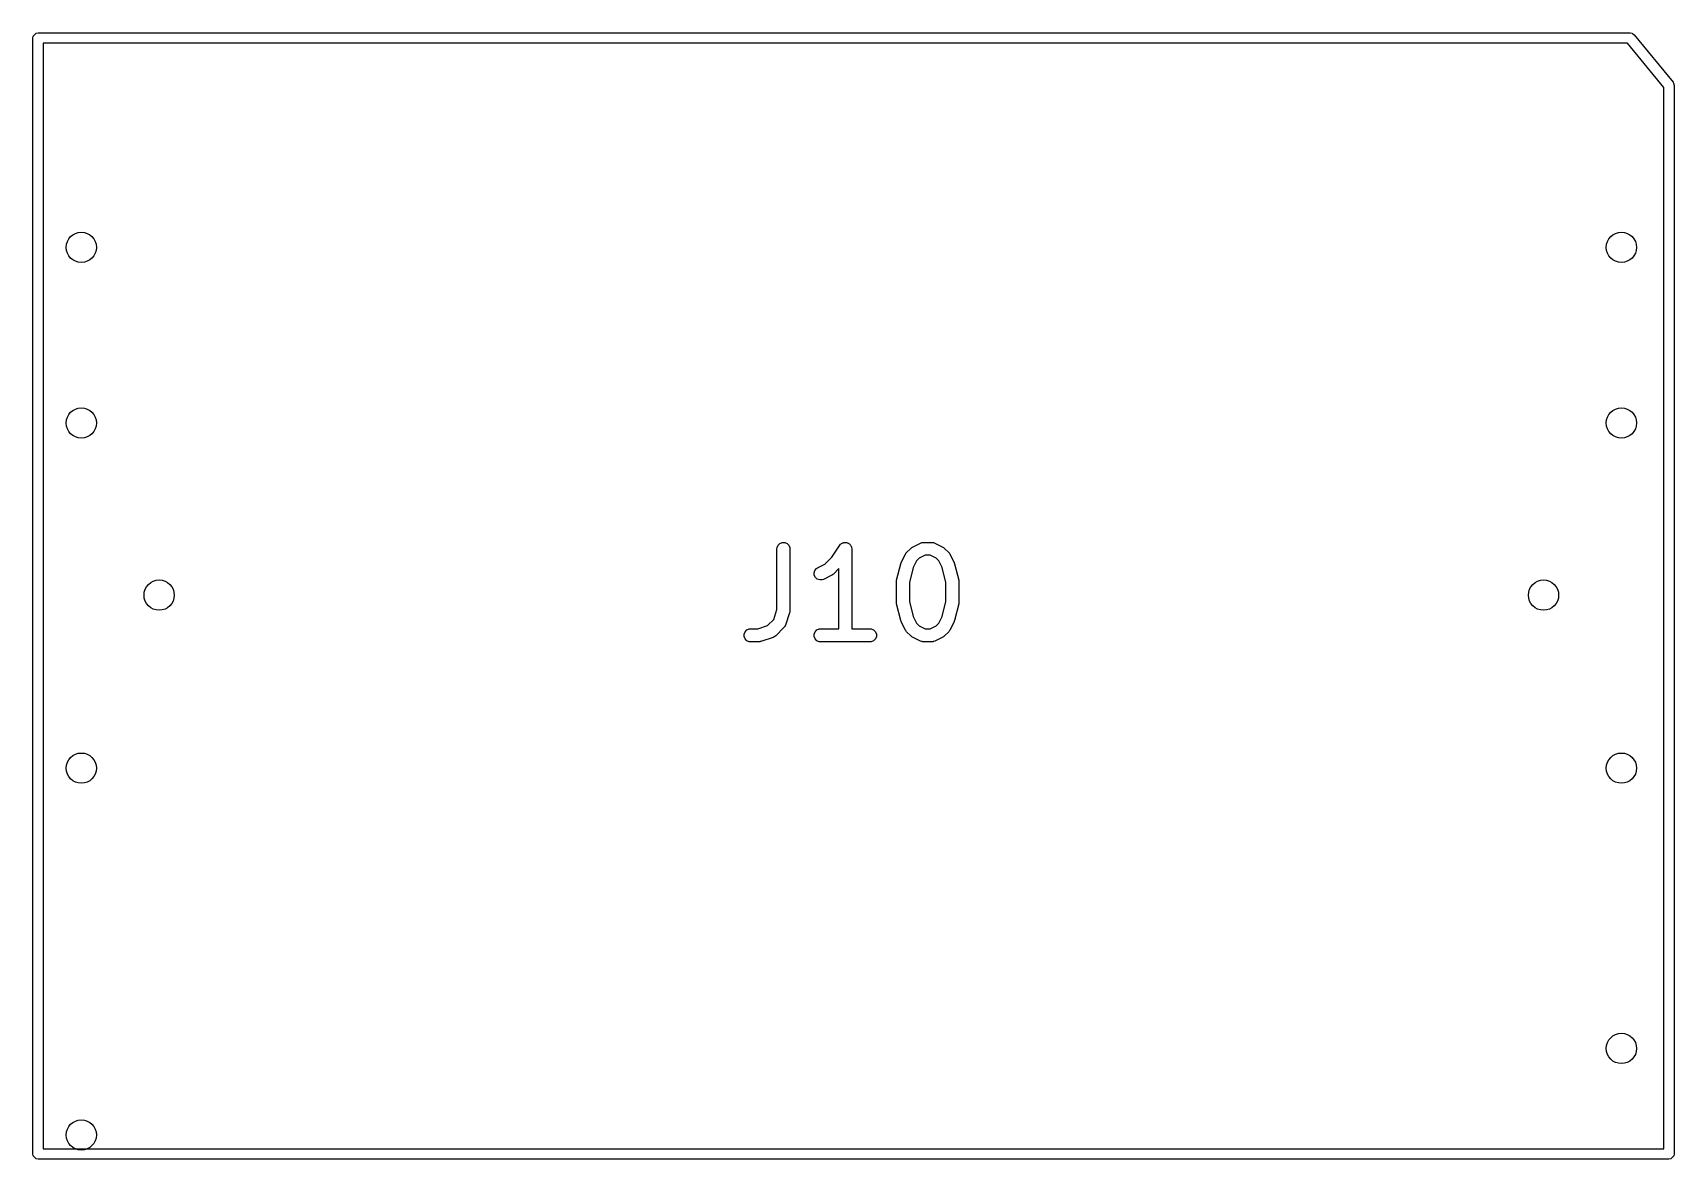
# Model space of a CAD drawing. Extents: x 2.42 to 5.08, y -5.33 to -2.65.
# Drawn here: x 4.316 to 5.063, y -4.257 to -3.744 of the extents above; entities that cross this region are included whole.
import ezdxf

# ---------------------------------------------------------------- set-up
doc = ezdxf.new("R2010")
doc.units = 0
doc.header["$MEASUREMENT"] = 0
doc.layers.add('BLACK', color=7, linetype='CONTINUOUS')

msp = doc.modelspace()

# ---------------------------------------------------------------- linework, layer by layer
at = {"layer": 'BLACK', "linetype": 'CONTINUOUS'}
for p, q in [((4.31576, -3.74646), (4.31594, -3.74555)), ((4.31576, -4.25433), (4.31576, -3.74646)), ((4.31594, -3.74555), (4.31722, -3.74427)), ((4.31722, -3.74427), (4.31812, -3.74409)), ((4.31812, -3.74409), (5.04253, -3.74409)), ((4.32048, -3.74882), (4.32048, -4.25197)), ((5.04141, -3.74882), (4.32048, -3.74882)), ((5.05789, -3.76895), (5.04141, -3.74882)), ((5.04253, -3.74409), (5.04343, -3.74427)), ((5.04343, -3.74427), (5.04352, -3.74436)), ((5.04352, -3.74436), (5.04365, -3.74438)), ((5.04365, -3.74438), (5.04436, -3.74496)), ((5.04436, -3.74496), (5.06208, -3.76661)), ((5.05789, -4.25197), (5.05789, -3.76895)), ((5.06208, -3.76661), (5.06235, -3.76712)), ((5.06235, -3.76712), (5.06243, -3.76721)), ((5.06243, -3.76721), (5.06245, -3.76732)), ((5.06245, -3.76732), (5.06251, -3.76743)), ((5.06251, -3.76743), (5.0625, -3.76755)), ((5.0625, -3.76755), (5.06261, -3.76811)), ((5.06261, -3.76811), (5.06261, -4.25433)), ((4.65436, -3.97893), (4.65442, -3.97835)), ((4.65436, -4.00657), (4.65436, -3.97893)), ((4.65442, -3.97835), (4.65486, -3.97729)), ((4.65486, -3.97729), (4.65567, -3.97647)), ((4.65567, -3.97647), (4.65674, -3.97603)), ((4.65674, -3.97603), (4.65789, -3.97603)), ((4.65789, -3.97603), (4.65895, -3.97647)), ((4.65895, -3.97647), (4.65977, -3.97729)), ((4.65977, -3.97729), (4.66021, -3.97835)), ((4.66021, -3.97835), (4.66027, -3.97893)), ((4.66027, -3.97893), (4.66027, -4.00705)), ((4.67939, -3.98267), (4.68298, -3.97729)), ((4.68298, -3.97729), (4.68334, -3.97684)), ((4.68298, -3.97729), (4.68298, -3.97729)), ((4.68298, -3.97729), (4.68298, -3.97729)), ((4.68298, -3.97729), (4.68298, -3.97729)), ((4.68334, -3.97684), (4.68359, -3.97668)), ((4.68359, -3.97668), (4.68379, -3.97647)), ((4.68379, -3.97647), (4.68406, -3.97636)), ((4.68406, -3.97636), (4.6843, -3.9762)), ((4.6843, -3.9762), (4.68459, -3.97615)), ((4.68459, -3.97615), (4.68486, -3.97603)), ((4.68486, -3.97603), (4.68515, -3.97603)), ((4.68515, -3.97603), (4.68543, -3.97598)), ((4.68543, -3.97598), (4.68572, -3.97603)), ((4.68572, -3.97603), (4.68601, -3.97603)), ((4.68601, -3.97603), (4.68628, -3.97614)), ((4.68628, -3.97614), (4.68656, -3.9762)), ((4.68656, -3.9762), (4.68681, -3.97636)), ((4.68681, -3.97636), (4.68708, -3.97647)), ((4.68708, -3.97647), (4.68728, -3.97668)), ((4.68728, -3.97668), (4.68752, -3.97684)), ((4.68752, -3.97684), (4.68768, -3.97708)), ((4.68768, -3.97708), (4.68789, -3.97729)), ((4.68789, -3.97729), (4.688, -3.97756)), ((4.688, -3.97756), (4.68816, -3.9778)), ((4.68816, -3.9778), (4.68822, -3.97808)), ((4.68822, -3.97808), (4.68833, -3.97835)), ((4.68833, -3.97835), (4.68839, -3.97892)), ((4.68839, -3.97892), (4.68839, -3.97893)), ((4.68839, -3.97893), (4.68839, -3.97893)), ((4.68839, -3.97893), (4.68839, -3.97893)), ((4.68839, -3.97893), (4.68839, -4.01535)), ((4.71316, -3.98082), (4.71334, -3.98059)), ((4.71334, -3.98059), (4.71522, -3.97872)), ((4.71522, -3.97872), (4.71544, -3.97853)), ((4.71544, -3.97853), (4.7155, -3.97847)), ((4.7155, -3.97847), (4.71558, -3.97842)), ((4.71558, -3.97842), (4.71567, -3.97835)), ((4.71567, -3.97835), (4.71574, -3.97832)), ((4.71574, -3.97832), (4.71599, -3.97816)), ((4.71599, -3.97816), (4.71973, -3.97629)), ((4.71973, -3.97629), (4.72028, -3.97608)), ((4.72028, -3.97608), (4.72038, -3.97607)), ((4.72038, -3.97607), (4.72048, -3.97603)), ((4.72048, -3.97603), (4.72106, -3.97598)), ((4.72106, -3.97598), (4.7248, -3.97598)), ((4.7248, -3.97598), (4.72538, -3.97603)), ((4.72538, -3.97603), (4.72548, -3.97607)), ((4.72548, -3.97607), (4.72558, -3.97608)), ((4.72558, -3.97608), (4.72613, -3.97629)), ((4.72613, -3.97629), (4.72987, -3.97816)), ((4.72987, -3.97816), (4.73012, -3.97832)), ((4.73012, -3.97832), (4.73019, -3.97835)), ((4.73019, -3.97835), (4.73028, -3.97842)), ((4.73028, -3.97842), (4.73036, -3.97847)), ((4.73036, -3.97847), (4.73042, -3.97853)), ((4.73042, -3.97853), (4.73064, -3.97872)), ((4.73064, -3.97872), (4.73252, -3.98059)), ((4.73252, -3.98059), (4.7327, -3.98082)), ((4.67162, -3.98872), (4.67238, -3.98785)), ((4.67238, -3.98785), (4.67287, -3.98754)), ((4.67287, -3.98754), (4.67619, -3.98588)), ((4.67619, -3.98588), (4.67939, -3.98267)), ((4.68248, -3.98793), (4.68002, -3.99039)), ((4.68248, -4.01535), (4.68248, -3.98793)), ((4.70882, -3.99321), (4.71069, -3.98571)), ((4.71069, -3.98571), (4.71071, -3.98567)), ((4.71071, -3.98565), (4.7108, -3.98541)), ((4.71071, -3.98567), (4.71071, -3.98565)), ((4.7108, -3.98541), (4.71089, -3.98517)), ((4.71089, -3.98517), (4.7109, -3.98515)), ((4.7109, -3.98515), (4.71092, -3.98511)), ((4.71092, -3.98511), (4.71279, -3.98136)), ((4.71279, -3.98136), (4.71295, -3.98111)), ((4.71295, -3.98111), (4.71298, -3.98104)), ((4.71298, -3.98104), (4.71304, -3.98096)), ((4.71304, -3.98096), (4.7131, -3.98087)), ((4.7131, -3.98087), (4.71316, -3.98082)), ((4.71634, -3.98746), (4.71463, -3.99429)), ((4.71786, -3.98443), (4.71634, -3.98746)), ((4.71905, -3.98323), (4.71786, -3.98443)), ((4.72175, -3.98188), (4.71905, -3.98323)), ((4.72411, -3.98188), (4.72175, -3.98188)), ((4.72681, -3.98323), (4.72411, -3.98188)), ((4.728, -3.98443), (4.72681, -3.98323)), ((4.72952, -3.98746), (4.728, -3.98443)), ((4.73123, -3.99429), (4.72952, -3.98746)), ((4.7327, -3.98082), (4.73276, -3.98087)), ((4.73276, -3.98087), (4.73282, -3.98096)), ((4.73282, -3.98096), (4.73288, -3.98104)), ((4.73288, -3.98104), (4.73291, -3.98111)), ((4.73291, -3.98111), (4.73307, -3.98136)), ((4.73307, -3.98136), (4.73494, -3.98511)), ((4.73494, -3.98511), (4.73496, -3.98515)), ((4.73496, -3.98515), (4.73497, -3.98517)), ((4.73497, -3.98517), (4.73506, -3.98541)), ((4.73506, -3.98541), (4.73515, -3.98565)), ((4.73515, -3.98565), (4.73515, -3.98567)), ((4.73515, -3.98567), (4.73517, -3.98571)), ((4.73517, -3.98571), (4.73704, -3.99321)), ((4.67126, -3.98981), (4.67162, -3.98872)), ((4.67134, -3.99096), (4.67126, -3.98981)), ((4.67185, -3.99199), (4.67134, -3.99096)), ((4.67272, -3.99274), (4.67185, -3.99199)), ((4.67382, -3.99311), (4.67272, -3.99274)), ((4.67497, -3.99303), (4.67382, -3.99311)), ((4.67551, -3.99282), (4.67497, -3.99303)), ((4.67926, -3.99094), (4.67551, -3.99282)), ((4.6795, -3.99079), (4.67926, -3.99094)), ((4.67958, -3.99076), (4.6795, -3.99079)), ((4.67966, -3.99069), (4.67958, -3.99076)), ((4.67975, -3.99064), (4.67966, -3.99069)), ((4.6798, -3.99058), (4.67975, -3.99064)), ((4.68002, -3.99039), (4.6798, -3.99058)), ((4.70873, -3.99378), (4.70876, -3.99357)), ((4.70874, -3.99383), (4.70873, -3.99378)), ((4.70873, -3.99393), (4.70874, -3.99383)), ((4.70873, -4.0033), (4.70873, -3.99393)), ((4.70876, -3.99357), (4.70879, -3.99335)), ((4.70879, -3.99335), (4.7088, -3.99331)), ((4.7088, -3.99331), (4.70882, -3.99321)), ((4.71463, -3.99429), (4.71463, -4.00294)), ((4.73123, -4.00294), (4.73123, -3.99429)), ((4.73704, -3.99321), (4.73706, -3.99331)), ((4.73706, -3.99331), (4.73707, -3.99335)), ((4.73707, -3.99335), (4.7371, -3.99357)), ((4.7371, -3.99357), (4.73713, -3.99378)), ((4.73713, -3.99378), (4.73712, -3.99383)), ((4.73712, -3.99383), (4.73713, -3.99393)), ((4.73713, -3.99393), (4.73713, -4.0033)), ((4.71463, -4.00294), (4.71634, -4.00977)), ((4.72952, -4.00977), (4.73123, -4.00294)), ((4.65286, -4.01108), (4.65436, -4.00657)), ((4.66011, -4.00799), (4.65824, -4.01361)), ((4.66018, -4.0077), (4.66011, -4.00799)), ((4.66021, -4.00763), (4.66018, -4.0077)), ((4.66022, -4.00752), (4.66021, -4.00763)), ((4.66024, -4.00742), (4.66022, -4.00752)), ((4.66027, -4.00705), (4.66024, -4.00734)), ((4.66024, -4.00734), (4.66024, -4.00742)), ((4.70874, -4.0034), (4.70873, -4.0033)), ((4.70873, -4.00345), (4.70874, -4.0034)), ((4.70876, -4.00366), (4.70873, -4.00345)), ((4.70879, -4.00388), (4.70876, -4.00366)), ((4.7088, -4.00392), (4.70879, -4.00388)), ((4.70882, -4.00402), (4.7088, -4.00392)), ((4.71069, -4.01152), (4.70882, -4.00402)), ((4.71634, -4.00977), (4.71786, -4.0128)), ((4.728, -4.0128), (4.72952, -4.00977)), ((4.73704, -4.00402), (4.73517, -4.01152)), ((4.73706, -4.00392), (4.73704, -4.00402)), ((4.73707, -4.00388), (4.73706, -4.00392)), ((4.7371, -4.00366), (4.73707, -4.00388)), ((4.73713, -4.00345), (4.7371, -4.00366)), ((4.73713, -4.0033), (4.73712, -4.0034)), ((4.73712, -4.0034), (4.73713, -4.00345)), ((4.63942, -4.01772), (4.63986, -4.01666)), ((4.63942, -4.01888), (4.63942, -4.01772)), ((4.63986, -4.01666), (4.64067, -4.01584)), ((4.64067, -4.01584), (4.64174, -4.0154)), ((4.64174, -4.0154), (4.64232, -4.01535)), ((4.64232, -4.01535), (4.64559, -4.01535)), ((4.64559, -4.01535), (4.65009, -4.01384)), ((4.65009, -4.01384), (4.65286, -4.01108)), ((4.65753, -4.01476), (4.65378, -4.01851)), ((4.65789, -4.01432), (4.65753, -4.01476)), ((4.65793, -4.01422), (4.65789, -4.01432)), ((4.658, -4.01414), (4.65793, -4.01422)), ((4.65824, -4.01361), (4.658, -4.01414)), ((4.67129, -4.01772), (4.67173, -4.01666)), ((4.67129, -4.01888), (4.67129, -4.01772)), ((4.67173, -4.01666), (4.67255, -4.01584)), ((4.67255, -4.01584), (4.67361, -4.0154)), ((4.67361, -4.0154), (4.67419, -4.01535)), ((4.67419, -4.01535), (4.68248, -4.01535)), ((4.68839, -4.01535), (4.69668, -4.01535)), ((4.69668, -4.01535), (4.69726, -4.0154)), ((4.69726, -4.0154), (4.69832, -4.01584)), ((4.69832, -4.01584), (4.69914, -4.01666)), ((4.69914, -4.01666), (4.69958, -4.01772)), ((4.69958, -4.01772), (4.69958, -4.01888)), ((4.71071, -4.01156), (4.71069, -4.01152)), ((4.71071, -4.01158), (4.71071, -4.01156)), ((4.7108, -4.01182), (4.71071, -4.01158)), ((4.71089, -4.01206), (4.7108, -4.01182)), ((4.7109, -4.01208), (4.71089, -4.01206)), ((4.71092, -4.01212), (4.7109, -4.01208)), ((4.71279, -4.01587), (4.71092, -4.01212)), ((4.71295, -4.01612), (4.71279, -4.01587)), ((4.71298, -4.01619), (4.71295, -4.01612)), ((4.71304, -4.01627), (4.71298, -4.01619)), ((4.7131, -4.01636), (4.71304, -4.01627)), ((4.71316, -4.01641), (4.7131, -4.01636)), ((4.71334, -4.01664), (4.71316, -4.01641)), ((4.71522, -4.01851), (4.71334, -4.01664)), ((4.71786, -4.0128), (4.71905, -4.014)), ((4.71905, -4.014), (4.72175, -4.01535)), ((4.72175, -4.01535), (4.72411, -4.01535)), ((4.72411, -4.01535), (4.72681, -4.014)), ((4.72681, -4.014), (4.728, -4.0128)), ((4.73252, -4.01664), (4.73064, -4.01851)), ((4.7327, -4.01641), (4.73252, -4.01664)), ((4.73276, -4.01636), (4.7327, -4.01641)), ((4.73282, -4.01627), (4.73276, -4.01636)), ((4.73288, -4.01619), (4.73282, -4.01627)), ((4.73291, -4.01612), (4.73288, -4.01619)), ((4.73307, -4.01587), (4.73291, -4.01612)), ((4.73494, -4.01212), (4.73307, -4.01587)), ((4.73496, -4.01208), (4.73494, -4.01212)), ((4.73497, -4.01206), (4.73496, -4.01208)), ((4.73506, -4.01182), (4.73497, -4.01206)), ((4.73515, -4.01158), (4.73506, -4.01182)), ((4.73517, -4.01152), (4.73515, -4.01156)), ((4.73515, -4.01156), (4.73515, -4.01158)), ((4.63986, -4.01994), (4.63942, -4.01888)), ((4.64067, -4.02076), (4.63986, -4.01994)), ((4.64174, -4.0212), (4.64067, -4.02076)), ((4.64232, -4.02125), (4.64174, -4.0212)), ((4.64606, -4.02125), (4.64232, -4.02125)), ((4.64636, -4.02122), (4.64606, -4.02125)), ((4.64643, -4.02123), (4.64636, -4.02122)), ((4.64654, -4.02121), (4.64643, -4.02123)), ((4.64664, -4.0212), (4.64654, -4.02121)), ((4.64671, -4.02117), (4.64664, -4.0212)), ((4.647, -4.0211), (4.64671, -4.02117)), ((4.65262, -4.01923), (4.647, -4.0211)), ((4.65315, -4.01899), (4.65262, -4.01923)), ((4.65323, -4.01892), (4.65315, -4.01899)), ((4.65333, -4.01888), (4.65323, -4.01892)), ((4.65378, -4.01851), (4.65333, -4.01888)), ((4.67173, -4.01994), (4.67129, -4.01888)), ((4.67255, -4.02076), (4.67173, -4.01994)), ((4.67361, -4.0212), (4.67255, -4.02076)), ((4.67419, -4.02125), (4.67361, -4.0212)), ((4.69668, -4.02125), (4.67419, -4.02125)), ((4.69726, -4.0212), (4.69668, -4.02125)), ((4.69832, -4.02076), (4.69726, -4.0212)), ((4.69914, -4.01994), (4.69832, -4.02076)), ((4.69958, -4.01888), (4.69914, -4.01994)), ((4.71544, -4.0187), (4.71522, -4.01851)), ((4.7155, -4.01876), (4.71544, -4.0187)), ((4.71558, -4.01881), (4.7155, -4.01876)), ((4.71567, -4.01888), (4.71558, -4.01881)), ((4.71574, -4.01891), (4.71567, -4.01888)), ((4.71599, -4.01907), (4.71574, -4.01891)), ((4.71973, -4.02094), (4.71599, -4.01907)), ((4.72028, -4.02115), (4.71973, -4.02094)), ((4.72038, -4.02116), (4.72028, -4.02115)), ((4.72048, -4.0212), (4.72038, -4.02116)), ((4.72106, -4.02125), (4.72048, -4.0212)), ((4.7248, -4.02125), (4.72106, -4.02125)), ((4.72538, -4.0212), (4.7248, -4.02125)), ((4.72548, -4.02116), (4.72538, -4.0212)), ((4.72558, -4.02115), (4.72548, -4.02116)), ((4.72613, -4.02094), (4.72558, -4.02115)), ((4.72987, -4.01907), (4.72613, -4.02094)), ((4.73012, -4.01891), (4.72987, -4.01907)), ((4.73019, -4.01888), (4.73012, -4.01891)), ((4.73028, -4.01881), (4.73019, -4.01888)), ((4.73036, -4.01876), (4.73028, -4.01881)), ((4.73042, -4.0187), (4.73036, -4.01876)), ((4.73064, -4.01851), (4.73042, -4.0187)), ((4.31594, -4.25523), (4.31576, -4.25433)), ((4.31722, -4.25651), (4.31594, -4.25523)), ((4.31812, -4.25669), (4.31722, -4.25651)), ((5.06025, -4.25669), (4.31812, -4.25669)), ((4.32048, -4.25197), (5.05789, -4.25197)), ((5.06115, -4.25651), (5.06025, -4.25669)), ((5.06243, -4.25523), (5.06115, -4.25651)), ((5.06261, -4.25433), (5.06243, -4.25523))]:
    msp.add_line(p, q, dxfattribs=at)
at = {"layer": 'BLACK'}
for centre in [(4.33781, -3.84173), (5.03859, -3.84173), (4.33781, -3.92165), (5.03859, -3.92165), (4.37324, -4), (5.00316, -4), (4.33781, -4.07874), (5.03859, -4.07874), (5.03859, -4.2063), (4.33781, -4.24567)]:
    msp.add_circle(centre, 0.00689, dxfattribs=at)

doc.saveas('drawing.dxf')
